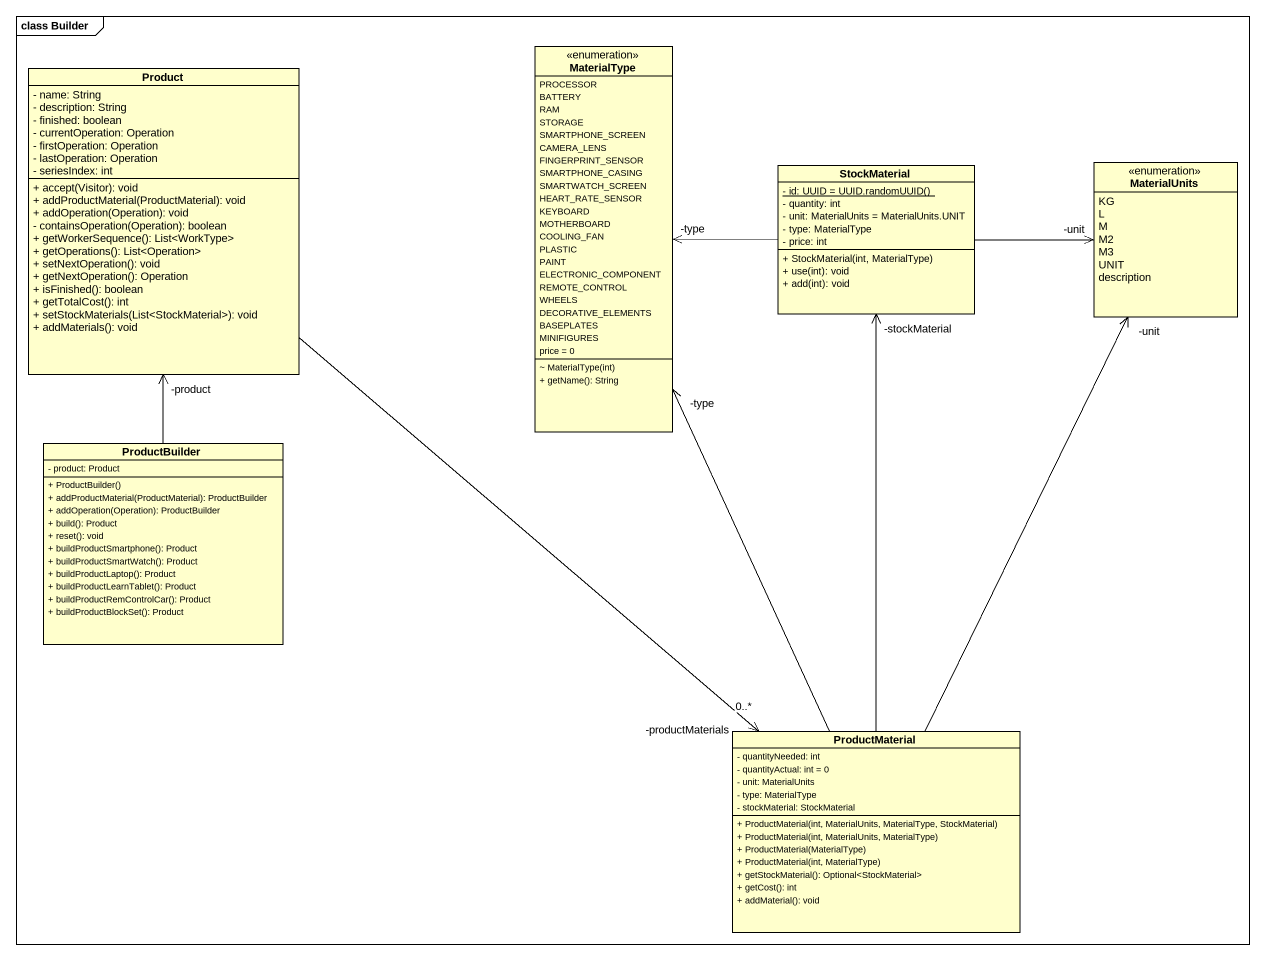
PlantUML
@startuml
mainframe class Builder
hide circle
hide empty members
skinparam classAttributeIconSize 0
enum MaterialType {
  PROCESSOR
  BATTERY
  RAM
  STORAGE
  SMARTPHONE_SCREEN
  CAMERA_LENS
  FINGERPRINT_SENSOR
  SMARTPHONE_CASING
  SMARTWATCH_SCREEN
  HEART_RATE_SENSOR
  KEYBOARD
  MOTHERBOARD
  COOLING_FAN
  PLASTIC
  PAINT
  ELECTRONIC_COMPONENT
  REMOTE_CONTROL
  WHEELS
  DECORATIVE_ELEMENTS
  BASEPLATES
  MINIFIGURES
  price = 0
  ~ MaterialType(int)
  + getName(): String
}
class Product {
  - name: String
  - description: String
  - finished: boolean
  - currentOperation: Operation
  - firstOperation: Operation
  - lastOperation: Operation
  - seriesIndex: int
  + accept(Visitor): void
  + addProductMaterial(ProductMaterial): void
  + addOperation(Operation): void
  - containsOperation(Operation): boolean
  + getWorkerSequence(): List<WorkType>
  + getOperations(): List<Operation>
  + setNextOperation(): void
  + getNextOperation(): Operation
  + isFinished(): boolean
  + getTotalCost(): int
  + setStockMaterials(List<StockMaterial>): void
  + addMaterials(): void
}
class StockMaterial {
  {static} {field} - id: UUID = UUID.randomUUID()
  - quantity: int
  - unit: MaterialUnits = MaterialUnits.UNIT
  - type: MaterialType
  - price: int
  + StockMaterial(int, MaterialType)
  + use(int): void
  + add(int): void
}
enum MaterialUnits {
  KG
  L
  M
  M2
  M3
  UNIT
  description
}
class ProductBuilder {
  - product: Product
  + ProductBuilder()
  + addProductMaterial(ProductMaterial): ProductBuilder
  + addOperation(Operation): ProductBuilder
  + build(): Product
  + reset(): void
  + buildProductSmartphone(): Product
  + buildProductSmartWatch(): Product
  + buildProductLaptop(): Product
  + buildProductLearnTablet(): Product
  + buildProductRemControlCar(): Product
  + buildProductBlockSet(): Product
}
class ProductMaterial {
  - quantityNeeded: int
  - quantityActual: int = 0
  - unit: MaterialUnits
  - type: MaterialType
  - stockMaterial: StockMaterial
  + ProductMaterial(int, MaterialUnits, MaterialType, StockMaterial)
  + ProductMaterial(int, MaterialUnits, MaterialType)
  + ProductMaterial(MaterialType)
  + ProductMaterial(int, MaterialType)
  + getStockMaterial(): Optional<StockMaterial>
  + getCost(): int
  + addMaterial(): void
}
Product --> "-productMaterials\n0..*" ProductMaterial
StockMaterial -left-> "-type" MaterialType
StockMaterial -right-> "-unit" MaterialUnits
ProductBuilder -up-> "-product" Product
ProductMaterial -up-> "-type" MaterialType
ProductMaterial -up-> "-stockMaterial" StockMaterial
ProductMaterial -up-> "-unit" MaterialUnits
@enduml
